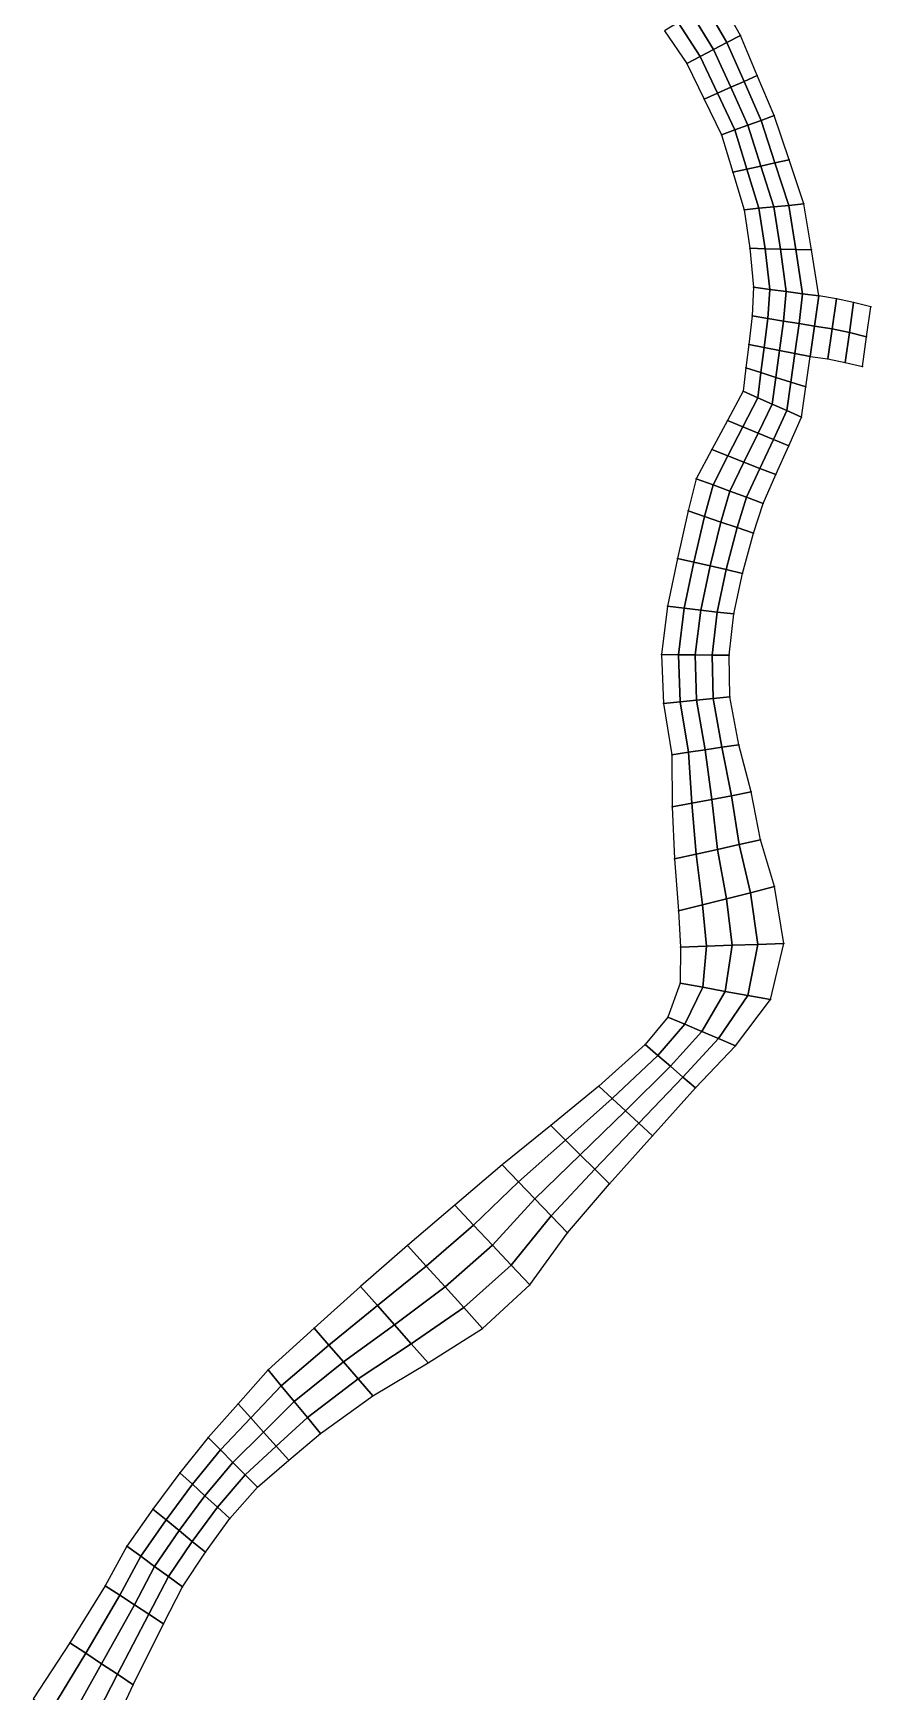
# Model space of a CAD drawing. Extents: x 380827 to 407438, y 6452886 to 6483357.
# Drawn here: x 401076 to 402043, y 6468115 to 6470031 of the extents above; entities that cross this region are included whole.
import ezdxf

# ---------------------------------------------------------------- set-up
doc = ezdxf.new("R2010")
doc.units = 0
for name, color, linetype in [('MESH_BOUND', 25, 'CONTINUOUS'), ('MESH_ELEMS', 18, 'CONTINUOUS'), ('MESH_NODES', 18, 'CONTINUOUS')]:
    doc.layers.add(name, color=color, linetype=linetype)

msp = doc.modelspace()

# ---------------------------------------------------------------- linework, layer by layer
at = {"layer": 'MESH_BOUND', "color": 25}
for points in [[(401892.686, 6470028.3, -1.331), (401868.101, 6470072.04, -1.217)], [(401804.884, 6470033.48, -1.128), (401830.855, 6469995.87, -1.129)], [(401912.22, 6469981.99, -1.472), (401892.686, 6470028.3, -1.331)], [(401830.855, 6469995.87, -1.129), (401850.924, 6469954.69, -1.152)], [(401931.756, 6469935.68, -1.533), (401912.22, 6469981.99, -1.472)], [(401850.924, 6469954.69, -1.152), (401870.997, 6469913.51, -1.159)], [(401948.932, 6469884.65, -1.551), (401931.756, 6469935.68, -1.533)], [(401870.997, 6469913.51, -1.159), (401883.965, 6469870.21, -1.143)], [(401965.923, 6469833.57, -1.56), (401948.932, 6469884.65, -1.551)], [(401883.965, 6469870.21, -1.143), (401896.936, 6469826.92, -1.095)], [(401896.936, 6469826.92, -1.095), (401903.537, 6469782.37, -1.017)], [(401974.697, 6469780.45, -1.577), (401965.923, 6469833.57, -1.56)], [(401903.537, 6469782.37, -1.017), (401907.882, 6469737.39, -0.909)], [(401983.469, 6469727.32, -1.403), (401974.697, 6469780.45, -1.577)], [(401907.882, 6469737.39, -0.909), (401906.475, 6469704.32, -0.808)], [(402003.65, 6469724.16, -0.777), (401983.469, 6469727.32, -1.403)], [(402023.567, 6469719.69, -0.549), (402003.65, 6469724.16, -0.777)], [(402043.4, 6469714.8, -0.517), (402023.567, 6469719.69, -0.549)], [(402038.5, 6469680.3, -0.517), (402043.4, 6469714.8, -0.517)], [(401906.475, 6469704.32, -0.808), (401902.433, 6469671.29, -0.787)], [(402033.6, 6469645.8, -0.517), (402038.5, 6469680.3, -0.517)], [(401902.433, 6469671.29, -0.787), (401899.127, 6469644.26, -0.853)], [(401968.328, 6469622.38, -1.896), (401973.375, 6469657.36, -1.6)], [(401973.375, 6469657.36, -1.6), (401993.692, 6469654.85, -0.845)], [(401993.692, 6469654.85, -0.845), (402013.69, 6469650.57, -0.562)], [(401899.127, 6469644.26, -0.853), (401895.821, 6469617.23, -0.907)], [(402013.69, 6469650.57, -0.562), (402033.6, 6469645.8, -0.517)], [(401895.821, 6469617.23, -0.907), (401877.825, 6469583.51, -0.883)], [(401963.282, 6469587.39, -1.833), (401968.328, 6469622.38, -1.896)], [(401877.825, 6469583.51, -0.883), (401859.824, 6469549.79, -0.846)], [(401948.562, 6469554.17, -1.774), (401963.282, 6469587.39, -1.833)], [(401859.824, 6469549.79, -0.846), (401841.824, 6469516.07, -0.907)], [(401933.84, 6469520.95, -1.72), (401948.562, 6469554.17, -1.774)], [(401919.118, 6469487.73, -1.626), (401933.84, 6469520.95, -1.72)], [(401841.824, 6469516.07, -0.907), (401832.454, 6469479.15, -1.087)], [(401908, 6469453.17, -1.496), (401919.118, 6469487.73, -1.626)], [(401832.454, 6469479.15, -1.087), (401820.12, 6469424.14, -1.326)], [(401895.264, 6469406.9, -1.365), (401908, 6469453.17, -1.496)], [(401820.12, 6469424.14, -1.326), (401808.597, 6469368.95, -1.538)], [(401885.126, 6469359.99, -1.266), (401895.264, 6469406.9, -1.365)], [(401808.597, 6469368.95, -1.538), (401801.459, 6469313.03, -1.695)], [(401879.812, 6469312.29, -1.166), (401885.126, 6469359.99, -1.266)], [(401801.459, 6469313.03, -1.695), (401803.9, 6469256.7, -1.818)], [(401880.5, 6469264.3, -1.006), (401879.812, 6469312.29, -1.166)], [(401803.9, 6469256.7, -1.818), (401813.352, 6469197.27, -1.843)], [(401890.851, 6469208.88, -0.828), (401880.5, 6469264.3, -1.006)], [(401813.352, 6469197.27, -1.843), (401813.81, 6469137.1, -1.686)], [(401905.343, 6469154.41, -0.739), (401890.851, 6469208.88, -0.828)], [(401915.945, 6469099.04, -0.757), (401905.343, 6469154.41, -0.739)], [(401813.81, 6469137.1, -1.686), (401816.691, 6469077, -1.45)], [(401932, 6469045, -0.824), (401915.945, 6469099.04, -0.757)], [(401816.691, 6469077, -1.45), (401821.3, 6469017, -1.34)], [(401942.818, 6468979.33, -0.915), (401932, 6469045, -0.824)], [(401821.3, 6469017, -1.34), (401823.676, 6468975.23, -1.477)], [(401823.676, 6468975.23, -1.477), (401823.276, 6468933.44, -1.818)], [(401927.382, 6468914.64, -1.044), (401942.818, 6468979.33, -0.915)], [(401823.276, 6468933.44, -1.818), (401809.023, 6468894.2, -2.158)], [(401887.122, 6468861.28, -1.186), (401927.382, 6468914.64, -1.044)], [(401809.023, 6468894.2, -2.158), (401782.793, 6468862.49, -2.323)], [(401782.793, 6468862.49, -2.323), (401729.068, 6468814.67, -2.256)], [(401840.814, 6468812.62, -1.213), (401887.122, 6468861.28, -1.186)], [(401729.068, 6468814.67, -2.256), (401673.592, 6468768.89, -1.94)], [(401791.086, 6468757.24, -1.111), (401840.814, 6468812.62, -1.213)], [(401673.592, 6468768.89, -1.94), (401617.684, 6468723.62, -1.485)], [(401741.386, 6468701.84, -1.041), (401791.086, 6468757.24, -1.111)], [(401617.684, 6468723.62, -1.485), (401562.807, 6468677.12, -1.108)], [(401693.094, 6468645.23, -1.06), (401741.386, 6468701.84, -1.041)], [(401562.807, 6468677.12, -1.108), (401508.156, 6468630.35, -0.951)], [(401649.675, 6468584.83, -1.107), (401693.094, 6468645.23, -1.06)], [(401508.156, 6468630.35, -0.951), (401453.993, 6468583.02, -0.99)], [(401453.993, 6468583.02, -0.99), (401400.537, 6468534.89, -1.129)], [(401594.866, 6468534.76, -1.164), (401649.675, 6468584.83, -1.107)], [(401400.537, 6468534.89, -1.129), (401347.078, 6468486.76, -1.322)], [(401532.118, 6468494.87, -1.222), (401594.866, 6468534.76, -1.164)], [(401347.078, 6468486.76, -1.322), (401312.443, 6468447.7, -1.536)], [(401468.13, 6468456.88, -1.242), (401532.118, 6468494.87, -1.222)], [(401312.443, 6468447.7, -1.536), (401277.81, 6468408.63, -1.698)], [(401407.732, 6468413.47, -1.203), (401468.13, 6468456.88, -1.242)], [(401277.81, 6468408.63, -1.698), (401245.144, 6468367.9, -1.764)], [(401371.223, 6468382.29, -1.149), (401407.732, 6468413.47, -1.203)], [(401334.714, 6468351.11, -1.127), (401371.223, 6468382.29, -1.149)], [(401245.144, 6468367.9, -1.764), (401214.156, 6468325.89, -1.78)], [(401303.1, 6468314.98, -1.121), (401334.714, 6468351.11, -1.127)], [(401214.156, 6468325.89, -1.78), (401183.954, 6468283.3, -1.816)], [(401274.764, 6468276.22, -1.09), (401303.1, 6468314.98, -1.121)], [(401183.954, 6468283.3, -1.816), (401158.9, 6468237.5, -1.8)], [(401248.143, 6468236.27, -1.031), (401274.764, 6468276.22, -1.09)], [(401158.9, 6468237.5, -1.8), (401118.108, 6468171.59, -1.603)], [(401226.412, 6468193.46, -1), (401248.143, 6468236.27, -1.031)], [(401191.316, 6468123.08, -1.027), (401226.412, 6468193.46, -1)], [(401118.108, 6468171.59, -1.603), (401075.768, 6468106.66, -1.268)], [(401157.981, 6468051.84, -1.049), (401191.316, 6468123.08, -1.027)]]:
    msp.add_polyline3d(points, dxfattribs=at)
at = {"layer": 'MESH_ELEMS', "color": 178}
for points in [[(401861.77, 6470012.09, -1.601), (401877.228, 6470020.19, -1.491), (401852.297, 6470062.4, -1.374), (401836.492, 6470052.76, -1.509)], [(401877.228, 6470020.19, -1.491), (401892.686, 6470028.3, -1.331), (401868.101, 6470072.04, -1.217), (401852.297, 6470062.4, -1.374)], [(401830.855, 6469995.87, -1.129), (401846.313, 6470003.98, -1.34), (401820.688, 6470043.12, -1.308), (401804.884, 6470033.48, -1.128)], [(401846.313, 6470003.98, -1.34), (401861.77, 6470012.09, -1.601), (401836.492, 6470052.76, -1.509), (401820.688, 6470043.12, -1.308)], [(401881.572, 6469968.34, -1.732), (401896.896, 6469975.17, -1.642), (401877.228, 6470020.19, -1.491), (401861.77, 6470012.09, -1.601)], [(401896.896, 6469975.17, -1.642), (401912.22, 6469981.99, -1.472), (401892.686, 6470028.3, -1.331), (401877.228, 6470020.19, -1.491)], [(401850.924, 6469954.69, -1.152), (401866.248, 6469961.51, -1.403), (401846.313, 6470003.98, -1.34), (401830.855, 6469995.87, -1.129)], [(401866.248, 6469961.51, -1.403), (401881.572, 6469968.34, -1.732), (401861.77, 6470012.09, -1.601), (401846.313, 6470003.98, -1.34)], [(401916.566, 6469930.14, -1.702), (401931.756, 6469935.68, -1.533), (401912.22, 6469981.99, -1.472), (401896.896, 6469975.17, -1.642)], [(401870.997, 6469913.51, -1.159), (401886.187, 6469919.05, -1.423), (401866.248, 6469961.51, -1.403), (401850.924, 6469954.69, -1.152)], [(401886.187, 6469919.05, -1.423), (401901.376, 6469924.59, -1.779), (401881.572, 6469968.34, -1.732), (401866.248, 6469961.51, -1.403)], [(401901.376, 6469924.59, -1.779), (401916.566, 6469930.14, -1.702), (401896.896, 6469975.17, -1.642), (401881.572, 6469968.34, -1.732)], [(401900.207, 6469873.82, -1.409), (401916.449, 6469877.43, -1.776), (401901.376, 6469924.59, -1.779), (401886.187, 6469919.05, -1.423)], [(401916.449, 6469877.43, -1.776), (401932.69, 6469881.04, -1.713), (401916.566, 6469930.14, -1.702), (401901.376, 6469924.59, -1.779)], [(401932.69, 6469881.04, -1.713), (401948.932, 6469884.65, -1.551), (401931.756, 6469935.68, -1.533), (401916.566, 6469930.14, -1.702)], [(401883.965, 6469870.21, -1.143), (401900.207, 6469873.82, -1.409), (401886.187, 6469919.05, -1.423), (401870.997, 6469913.51, -1.159)], [(401948.676, 6469831.91, -1.715), (401965.923, 6469833.57, -1.56), (401948.932, 6469884.65, -1.551), (401932.69, 6469881.04, -1.713)], [(401896.936, 6469826.92, -1.095), (401914.183, 6469828.58, -1.368), (401900.207, 6469873.82, -1.409), (401883.965, 6469870.21, -1.143)], [(401914.183, 6469828.58, -1.368), (401931.429, 6469830.24, -1.755), (401916.449, 6469877.43, -1.776), (401900.207, 6469873.82, -1.409)], [(401931.429, 6469830.24, -1.755), (401948.676, 6469831.91, -1.715), (401932.69, 6469881.04, -1.713), (401916.449, 6469877.43, -1.776)], [(401903.537, 6469782.37, -1.017), (401921.327, 6469781.89, -1.303), (401914.183, 6469828.58, -1.368), (401896.936, 6469826.92, -1.095)], [(401921.327, 6469781.89, -1.303), (401939.117, 6469781.41, -1.736), (401931.429, 6469830.24, -1.755), (401914.183, 6469828.58, -1.368)], [(401939.117, 6469781.41, -1.736), (401956.907, 6469780.93, -1.729), (401948.676, 6469831.91, -1.715), (401931.429, 6469830.24, -1.755)], [(401956.907, 6469780.93, -1.729), (401974.697, 6469780.45, -1.577), (401965.923, 6469833.57, -1.56), (401948.676, 6469831.91, -1.715)], [(401907.882, 6469737.39, -0.909), (401926.779, 6469734.87, -1.212), (401921.327, 6469781.89, -1.303), (401903.537, 6469782.37, -1.017)], [(401926.779, 6469734.87, -1.212), (401945.676, 6469732.35, -1.716), (401939.117, 6469781.41, -1.736), (401921.327, 6469781.89, -1.303)], [(401945.676, 6469732.35, -1.716), (401964.572, 6469729.84, -1.768), (401956.907, 6469780.93, -1.729), (401939.117, 6469781.41, -1.736)], [(401964.572, 6469729.84, -1.768), (401983.469, 6469727.32, -1.403), (401974.697, 6469780.45, -1.577), (401956.907, 6469780.93, -1.729)], [(401906.475, 6469704.32, -0.808), (401924.462, 6469701.33, -1.123), (401926.779, 6469734.87, -1.212), (401907.882, 6469737.39, -0.909)], [(401924.462, 6469701.33, -1.123), (401942.449, 6469698.33, -1.699), (401945.676, 6469732.35, -1.716), (401926.779, 6469734.87, -1.212)], [(401942.449, 6469698.33, -1.699), (401960.435, 6469695.34, -1.843), (401964.572, 6469729.84, -1.768), (401945.676, 6469732.35, -1.716)], [(401960.435, 6469695.34, -1.843), (401978.422, 6469692.34, -1.376), (401983.469, 6469727.32, -1.403), (401964.572, 6469729.84, -1.768)], [(401978.422, 6469692.34, -1.376), (401998.671, 6469689.5, -0.811), (402003.65, 6469724.16, -0.777), (401983.469, 6469727.32, -1.403)], [(402003.65, 6469724.16, -0.777), (401998.671, 6469689.5, -0.811), (402018.628, 6469685.13, -0.555), (402023.567, 6469719.69, -0.549)], [(402023.567, 6469719.69, -0.549), (402018.628, 6469685.13, -0.555), (402038.5, 6469680.3, -0.517), (402043.4, 6469714.8, -0.517)], [(401902.433, 6469671.29, -0.787), (401920.168, 6469667.81, -1.111), (401924.462, 6469701.33, -1.123), (401906.475, 6469704.32, -0.808)], [(401920.168, 6469667.81, -1.111), (401937.904, 6469664.33, -1.721), (401942.449, 6469698.33, -1.699), (401924.462, 6469701.33, -1.123)], [(401937.904, 6469664.33, -1.721), (401955.64, 6469660.84, -1.932), (401960.435, 6469695.34, -1.843), (401942.449, 6469698.33, -1.699)], [(401955.64, 6469660.84, -1.932), (401973.375, 6469657.36, -1.6), (401978.422, 6469692.34, -1.376), (401960.435, 6469695.34, -1.843)], [(401978.422, 6469692.34, -1.376), (401973.375, 6469657.36, -1.6), (401993.692, 6469654.85, -0.845), (401998.671, 6469689.5, -0.811)], [(401998.671, 6469689.5, -0.811), (401993.692, 6469654.85, -0.845), (402013.69, 6469650.57, -0.562), (402018.628, 6469685.13, -0.555)], [(402018.628, 6469685.13, -0.555), (402013.69, 6469650.57, -0.562), (402033.6, 6469645.8, -0.517), (402038.5, 6469680.3, -0.517)], [(401899.127, 6469644.26, -0.853), (401916.427, 6469638.79, -1.186), (401920.168, 6469667.81, -1.111), (401902.433, 6469671.29, -0.787)], [(401916.427, 6469638.79, -1.186), (401933.728, 6469633.32, -1.778), (401937.904, 6469664.33, -1.721), (401920.168, 6469667.81, -1.111)], [(401933.728, 6469633.32, -1.778), (401951.028, 6469627.85, -1.966), (401955.64, 6469660.84, -1.932), (401937.904, 6469664.33, -1.721)], [(401951.028, 6469627.85, -1.966), (401968.328, 6469622.38, -1.896), (401973.375, 6469657.36, -1.6), (401955.64, 6469660.84, -1.932)], [(401895.821, 6469617.23, -0.907), (401912.686, 6469609.77, -1.245), (401916.427, 6469638.79, -1.186), (401899.127, 6469644.26, -0.853)], [(401912.686, 6469609.77, -1.245), (401929.552, 6469602.31, -1.809), (401933.728, 6469633.32, -1.778), (401916.427, 6469638.79, -1.186)], [(401929.552, 6469602.31, -1.809), (401946.417, 6469594.85, -1.934), (401951.028, 6469627.85, -1.966), (401933.728, 6469633.32, -1.778)], [(401877.825, 6469583.51, -0.883), (401895.509, 6469576.17, -1.217), (401912.686, 6469609.77, -1.245), (401895.821, 6469617.23, -0.907)], [(401946.417, 6469594.85, -1.934), (401963.282, 6469587.39, -1.833), (401968.328, 6469622.38, -1.896), (401951.028, 6469627.85, -1.966)], [(401895.509, 6469576.17, -1.217), (401913.194, 6469568.84, -1.773), (401929.552, 6469602.31, -1.809), (401912.686, 6469609.77, -1.245)], [(401913.194, 6469568.84, -1.773), (401930.878, 6469561.5, -1.884), (401946.417, 6469594.85, -1.934), (401929.552, 6469602.31, -1.809)], [(401930.878, 6469561.5, -1.884), (401948.562, 6469554.17, -1.774), (401963.282, 6469587.39, -1.833), (401946.417, 6469594.85, -1.934)], [(401859.824, 6469549.79, -0.846), (401878.328, 6469542.58, -1.171), (401895.509, 6469576.17, -1.217), (401877.825, 6469583.51, -0.883)], [(401878.328, 6469542.58, -1.171), (401896.832, 6469535.37, -1.714), (401913.194, 6469568.84, -1.773), (401895.509, 6469576.17, -1.217)], [(401896.832, 6469535.37, -1.714), (401915.336, 6469528.16, -1.826), (401930.878, 6469561.5, -1.884), (401913.194, 6469568.84, -1.773)], [(401915.336, 6469528.16, -1.826), (401933.84, 6469520.95, -1.72), (401948.562, 6469554.17, -1.774), (401930.878, 6469561.5, -1.884)], [(401841.824, 6469516.07, -0.907), (401861.147, 6469508.99, -1.212), (401878.328, 6469542.58, -1.171), (401859.824, 6469549.79, -0.846)], [(401861.147, 6469508.99, -1.212), (401880.471, 6469501.9, -1.698), (401896.832, 6469535.37, -1.714), (401878.328, 6469542.58, -1.171)], [(401880.471, 6469501.9, -1.698), (401899.794, 6469494.81, -1.752), (401915.336, 6469528.16, -1.826), (401896.832, 6469535.37, -1.714)], [(401899.794, 6469494.81, -1.752), (401919.118, 6469487.73, -1.626), (401933.84, 6469520.95, -1.72), (401915.336, 6469528.16, -1.826)], [(401832.454, 6469479.15, -1.087), (401851.34, 6469472.66, -1.358), (401861.147, 6469508.99, -1.212), (401841.824, 6469516.07, -0.907)], [(401851.34, 6469472.66, -1.358), (401870.227, 6469466.16, -1.731), (401880.471, 6469501.9, -1.698), (401861.147, 6469508.99, -1.212)], [(401870.227, 6469466.16, -1.731), (401889.114, 6469459.67, -1.665), (401899.794, 6469494.81, -1.752), (401880.471, 6469501.9, -1.698)], [(401889.114, 6469459.67, -1.665), (401908, 6469453.17, -1.496), (401919.118, 6469487.73, -1.626), (401899.794, 6469494.81, -1.752)], [(401820.12, 6469424.14, -1.326), (401838.906, 6469419.83, -1.557), (401851.34, 6469472.66, -1.358), (401832.454, 6469479.15, -1.087)], [(401838.906, 6469419.83, -1.557), (401857.692, 6469415.52, -1.8), (401870.227, 6469466.16, -1.731), (401851.34, 6469472.66, -1.358)], [(401857.692, 6469415.52, -1.8), (401876.478, 6469411.21, -1.588), (401889.114, 6469459.67, -1.665), (401870.227, 6469466.16, -1.731)], [(401876.478, 6469411.21, -1.588), (401895.264, 6469406.9, -1.365), (401908, 6469453.17, -1.496), (401889.114, 6469459.67, -1.665)], [(401808.597, 6469368.95, -1.538), (401827.729, 6469366.71, -1.748), (401838.906, 6469419.83, -1.557), (401820.12, 6469424.14, -1.326)], [(401827.729, 6469366.71, -1.748), (401846.861, 6469364.47, -1.892), (401857.692, 6469415.52, -1.8), (401838.906, 6469419.83, -1.557)], [(401846.861, 6469364.47, -1.892), (401865.994, 6469362.23, -1.547), (401876.478, 6469411.21, -1.588), (401857.692, 6469415.52, -1.8)], [(401865.994, 6469362.23, -1.547), (401885.126, 6469359.99, -1.266), (401895.264, 6469406.9, -1.365), (401876.478, 6469411.21, -1.588)], [(401801.459, 6469313.03, -1.695), (401821.047, 6469312.84, -1.888), (401827.729, 6469366.71, -1.748), (401808.597, 6469368.95, -1.538)], [(401821.047, 6469312.84, -1.888), (401840.635, 6469312.66, -1.951), (401846.861, 6469364.47, -1.892), (401827.729, 6469366.71, -1.748)], [(401840.635, 6469312.66, -1.951), (401860.224, 6469312.47, -1.494), (401865.994, 6469362.23, -1.547), (401846.861, 6469364.47, -1.892)], [(401860.224, 6469312.47, -1.494), (401879.812, 6469312.29, -1.166), (401885.126, 6469359.99, -1.266), (401865.994, 6469362.23, -1.547)], [(401803.9, 6469256.7, -1.818), (401823.05, 6469258.6, -1.957), (401821.047, 6469312.84, -1.888), (401801.459, 6469313.03, -1.695)], [(401823.05, 6469258.6, -1.957), (401842.2, 6469260.5, -1.897), (401840.635, 6469312.66, -1.951), (401821.047, 6469312.84, -1.888)], [(401842.2, 6469260.5, -1.897), (401861.35, 6469262.4, -1.352), (401860.224, 6469312.47, -1.494), (401840.635, 6469312.66, -1.951)], [(401861.35, 6469262.4, -1.352), (401880.5, 6469264.3, -1.006), (401879.812, 6469312.29, -1.166), (401860.224, 6469312.47, -1.494)], [(401813.352, 6469197.27, -1.843), (401832.727, 6469200.18, -1.911), (401823.05, 6469258.6, -1.957), (401803.9, 6469256.7, -1.818)], [(401832.727, 6469200.18, -1.911), (401852.102, 6469203.08, -1.73), (401842.2, 6469260.5, -1.897), (401823.05, 6469258.6, -1.957)], [(401852.102, 6469203.08, -1.73), (401871.476, 6469205.98, -1.155), (401861.35, 6469262.4, -1.352), (401842.2, 6469260.5, -1.897)], [(401871.476, 6469205.98, -1.155), (401890.851, 6469208.88, -0.828), (401880.5, 6469264.3, -1.006), (401861.35, 6469262.4, -1.352)], [(401813.81, 6469137.1, -1.686), (401836.693, 6469141.43, -1.73), (401832.727, 6469200.18, -1.911), (401813.352, 6469197.27, -1.843)], [(401836.693, 6469141.43, -1.73), (401859.576, 6469145.75, -1.542), (401852.102, 6469203.08, -1.73), (401832.727, 6469200.18, -1.911)], [(401859.576, 6469145.75, -1.542), (401882.46, 6469150.08, -1.025), (401871.476, 6469205.98, -1.155), (401852.102, 6469203.08, -1.73)], [(401882.46, 6469150.08, -1.025), (401905.343, 6469154.41, -0.739), (401890.851, 6469208.88, -0.828), (401871.476, 6469205.98, -1.155)], [(401891.132, 6469093.53, -1.005), (401915.945, 6469099.04, -0.757), (401905.343, 6469154.41, -0.739), (401882.46, 6469150.08, -1.025)], [(401816.691, 6469077, -1.45), (401841.505, 6469082.51, -1.523), (401836.693, 6469141.43, -1.73), (401813.81, 6469137.1, -1.686)], [(401841.505, 6469082.51, -1.523), (401866.318, 6469088.02, -1.425), (401859.576, 6469145.75, -1.542), (401836.693, 6469141.43, -1.73)], [(401866.318, 6469088.02, -1.425), (401891.132, 6469093.53, -1.005), (401882.46, 6469150.08, -1.025), (401859.576, 6469145.75, -1.542)], [(401904.325, 6469038, -1.069), (401932, 6469045, -0.824), (401915.945, 6469099.04, -0.757), (401891.132, 6469093.53, -1.005)], [(401821.3, 6469017, -1.34), (401848.975, 6469024, -1.455), (401841.505, 6469082.51, -1.523), (401816.691, 6469077, -1.45)], [(401848.975, 6469024, -1.455), (401876.65, 6469031, -1.441), (401866.318, 6469088.02, -1.425), (401841.505, 6469082.51, -1.523)], [(401876.65, 6469031, -1.441), (401904.325, 6469038, -1.069), (401891.132, 6469093.53, -1.005), (401866.318, 6469088.02, -1.425)], [(401913.032, 6468978.3, -1.206), (401942.818, 6468979.33, -0.915), (401932, 6469045, -0.824), (401904.325, 6469038, -1.069)], [(401823.676, 6468975.23, -1.477), (401853.461, 6468976.26, -1.626), (401848.975, 6469024, -1.455), (401821.3, 6469017, -1.34)], [(401853.461, 6468976.26, -1.626), (401883.247, 6468977.28, -1.636), (401876.65, 6469031, -1.441), (401848.975, 6469024, -1.455)], [(401883.247, 6468977.28, -1.636), (401913.032, 6468978.3, -1.206), (401904.325, 6469038, -1.069), (401876.65, 6469031, -1.441)], [(401823.276, 6468933.44, -1.818), (401849.303, 6468928.74, -1.998), (401853.461, 6468976.26, -1.626), (401823.676, 6468975.23, -1.477)], [(401849.303, 6468928.74, -1.998), (401875.329, 6468924.04, -1.99), (401883.247, 6468977.28, -1.636), (401853.461, 6468976.26, -1.626)], [(401875.329, 6468924.04, -1.99), (401901.355, 6468919.34, -1.423), (401913.032, 6468978.3, -1.206), (401883.247, 6468977.28, -1.636)], [(401901.355, 6468919.34, -1.423), (401927.382, 6468914.64, -1.044), (401942.818, 6468979.33, -0.915), (401913.032, 6468978.3, -1.206)], [(401809.023, 6468894.2, -2.158), (401828.548, 6468885.97, -2.376), (401849.303, 6468928.74, -1.998), (401823.276, 6468933.44, -1.818)], [(401828.548, 6468885.97, -2.376), (401848.073, 6468877.74, -2.356), (401875.329, 6468924.04, -1.99), (401849.303, 6468928.74, -1.998)], [(401848.073, 6468877.74, -2.356), (401867.597, 6468869.51, -1.652), (401901.355, 6468919.34, -1.423), (401875.329, 6468924.04, -1.99)], [(401867.597, 6468869.51, -1.652), (401887.122, 6468861.28, -1.186), (401927.382, 6468914.64, -1.044), (401901.355, 6468919.34, -1.423)], [(401782.793, 6468862.49, -2.323), (401797.298, 6468850.02, -2.557), (401828.548, 6468885.97, -2.376), (401809.023, 6468894.2, -2.158)], [(401797.298, 6468850.02, -2.557), (401811.803, 6468837.56, -2.516), (401848.073, 6468877.74, -2.356), (401828.548, 6468885.97, -2.376)], [(401811.803, 6468837.56, -2.516), (401826.309, 6468825.09, -1.728), (401867.597, 6468869.51, -1.652), (401848.073, 6468877.74, -2.356)], [(401826.309, 6468825.09, -1.728), (401840.814, 6468812.62, -1.213), (401887.122, 6468861.28, -1.186), (401867.597, 6468869.51, -1.652)], [(401729.068, 6468814.67, -2.256), (401744.572, 6468800.31, -2.456), (401797.298, 6468850.02, -2.557), (401782.793, 6468862.49, -2.323)], [(401744.572, 6468800.31, -2.456), (401760.077, 6468785.96, -2.372), (401811.803, 6468837.56, -2.516), (401797.298, 6468850.02, -2.557)], [(401760.077, 6468785.96, -2.372), (401775.581, 6468771.6, -1.6), (401826.309, 6468825.09, -1.728), (401811.803, 6468837.56, -2.516)], [(401673.592, 6468768.89, -1.94), (401690.54, 6468752.12, -2.091), (401744.572, 6468800.31, -2.456), (401729.068, 6468814.67, -2.256)], [(401775.581, 6468771.6, -1.6), (401791.086, 6468757.24, -1.111), (401840.814, 6468812.62, -1.213), (401826.309, 6468825.09, -1.728)], [(401690.54, 6468752.12, -2.091), (401707.489, 6468735.36, -2.018), (401760.077, 6468785.96, -2.372), (401744.572, 6468800.31, -2.456)], [(401707.489, 6468735.36, -2.018), (401724.438, 6468718.6, -1.418), (401775.581, 6468771.6, -1.6), (401760.077, 6468785.96, -2.372)], [(401724.438, 6468718.6, -1.418), (401741.386, 6468701.84, -1.041), (401791.086, 6468757.24, -1.111), (401775.581, 6468771.6, -1.6)], [(401617.684, 6468723.62, -1.485), (401636.536, 6468704.03, -1.606), (401690.54, 6468752.12, -2.091), (401673.592, 6468768.89, -1.94)], [(401636.536, 6468704.03, -1.606), (401655.389, 6468684.43, -1.621), (401707.489, 6468735.36, -2.018), (401690.54, 6468752.12, -2.091)], [(401655.389, 6468684.43, -1.621), (401674.241, 6468664.83, -1.287), (401724.438, 6468718.6, -1.418), (401707.489, 6468735.36, -2.018)], [(401562.807, 6468677.12, -1.108), (401584.524, 6468654.05, -1.219), (401636.536, 6468704.03, -1.606), (401617.684, 6468723.62, -1.485)], [(401674.241, 6468664.83, -1.287), (401693.094, 6468645.23, -1.06), (401741.386, 6468701.84, -1.041), (401724.438, 6468718.6, -1.418)], [(401584.524, 6468654.05, -1.219), (401606.241, 6468630.98, -1.33), (401655.389, 6468684.43, -1.621), (401636.536, 6468704.03, -1.606)], [(401508.156, 6468630.35, -0.951), (401529.833, 6468606.45, -1.076), (401584.524, 6468654.05, -1.219), (401562.807, 6468677.12, -1.108)], [(401606.241, 6468630.98, -1.33), (401627.958, 6468607.9, -1.218), (401674.241, 6468664.83, -1.287), (401655.389, 6468684.43, -1.621)], [(401627.958, 6468607.9, -1.218), (401649.675, 6468584.83, -1.107), (401693.094, 6468645.23, -1.06), (401674.241, 6468664.83, -1.287)], [(401529.833, 6468606.45, -1.076), (401551.511, 6468582.55, -1.255), (401606.241, 6468630.98, -1.33), (401584.524, 6468654.05, -1.219)], [(401453.993, 6468583.02, -0.99), (401473.524, 6468560.98, -1.148), (401529.833, 6468606.45, -1.076), (401508.156, 6468630.35, -0.951)], [(401551.511, 6468582.55, -1.255), (401573.189, 6468558.66, -1.236), (401627.958, 6468607.9, -1.218), (401606.241, 6468630.98, -1.33)], [(401473.524, 6468560.98, -1.148), (401493.056, 6468538.94, -1.364), (401551.511, 6468582.55, -1.255), (401529.833, 6468606.45, -1.076)], [(401573.189, 6468558.66, -1.236), (401594.866, 6468534.76, -1.164), (401649.675, 6468584.83, -1.107), (401627.958, 6468607.9, -1.218)], [(401400.537, 6468534.89, -1.129), (401417.435, 6468515.39, -1.307), (401473.524, 6468560.98, -1.148), (401453.993, 6468583.02, -0.99)], [(401493.056, 6468538.94, -1.364), (401512.587, 6468516.91, -1.323), (401573.189, 6468558.66, -1.236), (401551.511, 6468582.55, -1.255)], [(401417.435, 6468515.39, -1.307), (401434.333, 6468495.89, -1.514), (401493.056, 6468538.94, -1.364), (401473.524, 6468560.98, -1.148)], [(401512.587, 6468516.91, -1.323), (401532.118, 6468494.87, -1.222), (401594.866, 6468534.76, -1.164), (401573.189, 6468558.66, -1.236)], [(401347.078, 6468486.76, -1.322), (401362.242, 6468468.44, -1.492), (401417.435, 6468515.39, -1.307), (401400.537, 6468534.89, -1.129)], [(401434.333, 6468495.89, -1.514), (401451.232, 6468476.38, -1.392), (401512.587, 6468516.91, -1.323), (401493.056, 6468538.94, -1.364)], [(401362.242, 6468468.44, -1.492), (401377.405, 6468450.12, -1.634), (401434.333, 6468495.89, -1.514), (401417.435, 6468515.39, -1.307)], [(401451.232, 6468476.38, -1.392), (401468.13, 6468456.88, -1.242), (401532.118, 6468494.87, -1.222), (401512.587, 6468516.91, -1.323)], [(401312.443, 6468447.7, -1.536), (401327.138, 6468431.34, -1.682), (401362.242, 6468468.44, -1.492), (401347.078, 6468486.76, -1.322)], [(401377.405, 6468450.12, -1.634), (401392.568, 6468431.79, -1.405), (401451.232, 6468476.38, -1.392), (401434.333, 6468495.89, -1.514)], [(401327.138, 6468431.34, -1.682), (401341.833, 6468414.99, -1.737), (401377.405, 6468450.12, -1.634), (401362.242, 6468468.44, -1.492)], [(401392.568, 6468431.79, -1.405), (401407.732, 6468413.47, -1.203), (401468.13, 6468456.88, -1.242), (401451.232, 6468476.38, -1.392)], [(401277.81, 6468408.63, -1.698), (401292.036, 6468394.25, -1.822), (401327.138, 6468431.34, -1.682), (401312.443, 6468447.7, -1.536)], [(401341.833, 6468414.99, -1.737), (401356.528, 6468398.64, -1.397), (401392.568, 6468431.79, -1.405), (401377.405, 6468450.12, -1.634)], [(401292.036, 6468394.25, -1.822), (401306.262, 6468379.87, -1.811), (401341.833, 6468414.99, -1.737), (401327.138, 6468431.34, -1.682)], [(401356.528, 6468398.64, -1.397), (401371.223, 6468382.29, -1.149), (401407.732, 6468413.47, -1.203), (401392.568, 6468431.79, -1.405)], [(401245.144, 6468367.9, -1.764), (401259.633, 6468354.67, -1.872), (401292.036, 6468394.25, -1.822), (401277.81, 6468408.63, -1.698)], [(401306.262, 6468379.87, -1.811), (401320.488, 6468365.49, -1.401), (401356.528, 6468398.64, -1.397), (401341.833, 6468414.99, -1.737)], [(401259.633, 6468354.67, -1.872), (401274.122, 6468341.44, -1.828), (401306.262, 6468379.87, -1.811), (401292.036, 6468394.25, -1.822)], [(401320.488, 6468365.49, -1.401), (401334.714, 6468351.11, -1.127), (401371.223, 6468382.29, -1.149), (401356.528, 6468398.64, -1.397)], [(401274.122, 6468341.44, -1.828), (401288.611, 6468328.21, -1.399), (401320.488, 6468365.49, -1.401), (401306.262, 6468379.87, -1.811)], [(401214.156, 6468325.89, -1.78), (401229.308, 6468313.47, -1.871), (401259.633, 6468354.67, -1.872), (401245.144, 6468367.9, -1.764)], [(401229.308, 6468313.47, -1.871), (401244.46, 6468301.06, -1.798), (401274.122, 6468341.44, -1.828), (401259.633, 6468354.67, -1.872)], [(401288.611, 6468328.21, -1.399), (401303.1, 6468314.98, -1.121), (401334.714, 6468351.11, -1.127), (401320.488, 6468365.49, -1.401)], [(401244.46, 6468301.06, -1.798), (401259.612, 6468288.64, -1.362), (401288.611, 6468328.21, -1.399), (401274.122, 6468341.44, -1.828)], [(401183.954, 6468283.3, -1.816), (401200.001, 6468271.55, -1.883), (401229.308, 6468313.47, -1.871), (401214.156, 6468325.89, -1.78)], [(401200.001, 6468271.55, -1.883), (401216.049, 6468259.79, -1.762), (401244.46, 6468301.06, -1.798), (401229.308, 6468313.47, -1.871)], [(401259.612, 6468288.64, -1.362), (401274.764, 6468276.22, -1.09), (401303.1, 6468314.98, -1.121), (401288.611, 6468328.21, -1.399)], [(401216.049, 6468259.79, -1.762), (401232.096, 6468248.03, -1.303), (401259.612, 6468288.64, -1.362), (401244.46, 6468301.06, -1.798)], [(401158.9, 6468237.5, -1.8), (401175.778, 6468226.49, -1.858), (401200.001, 6468271.55, -1.883), (401183.954, 6468283.3, -1.816)], [(401232.096, 6468248.03, -1.303), (401248.143, 6468236.27, -1.031), (401274.764, 6468276.22, -1.09), (401259.612, 6468288.64, -1.362)], [(401175.778, 6468226.49, -1.858), (401192.656, 6468215.48, -1.725), (401216.049, 6468259.79, -1.762), (401200.001, 6468271.55, -1.883)], [(401192.656, 6468215.48, -1.725), (401209.534, 6468204.47, -1.267), (401232.096, 6468248.03, -1.303), (401216.049, 6468259.79, -1.762)], [(401118.108, 6468171.59, -1.603), (401136.41, 6468159.46, -1.686), (401175.778, 6468226.49, -1.858), (401158.9, 6468237.5, -1.8)], [(401209.534, 6468204.47, -1.267), (401226.412, 6468193.46, -1), (401248.143, 6468236.27, -1.031), (401232.096, 6468248.03, -1.303)], [(401136.41, 6468159.46, -1.686), (401154.712, 6468147.33, -1.63), (401192.656, 6468215.48, -1.725), (401175.778, 6468226.49, -1.858)], [(401154.712, 6468147.33, -1.63), (401173.014, 6468135.2, -1.259), (401209.534, 6468204.47, -1.267), (401192.656, 6468215.48, -1.725)], [(401173.014, 6468135.2, -1.259), (401191.316, 6468123.08, -1.027), (401226.412, 6468193.46, -1), (401209.534, 6468204.47, -1.267)], [(401075.768, 6468106.66, -1.268), (401096.321, 6468092.96, -1.375), (401136.41, 6468159.46, -1.686), (401118.108, 6468171.59, -1.603)], [(401096.321, 6468092.96, -1.375), (401116.874, 6468079.25, -1.428), (401154.712, 6468147.33, -1.63), (401136.41, 6468159.46, -1.686)], [(401116.874, 6468079.25, -1.428), (401137.427, 6468065.55, -1.211), (401173.014, 6468135.2, -1.259), (401154.712, 6468147.33, -1.63)], [(401137.427, 6468065.55, -1.211), (401157.981, 6468051.84, -1.049), (401191.316, 6468123.08, -1.027), (401173.014, 6468135.2, -1.259)]]:
    msp.add_3dface(points, dxfattribs=at)
at = {"layer": 'MESH_NODES', "color": 18}
for p in [(401877.228, 6470020.19, -1.491), (401892.686, 6470028.3, -1.331), (401846.313, 6470003.98, -1.34), (401861.77, 6470012.09, -1.601), (401830.855, 6469995.87, -1.129), (401912.22, 6469981.99, -1.472), (401866.248, 6469961.51, -1.403), (401881.572, 6469968.34, -1.732), (401896.896, 6469975.17, -1.642), (401850.924, 6469954.69, -1.152), (401901.376, 6469924.59, -1.779), (401916.566, 6469930.14, -1.702), (401931.756, 6469935.68, -1.533), (401870.997, 6469913.51, -1.159), (401886.187, 6469919.05, -1.423), (401948.932, 6469884.65, -1.551), (401883.965, 6469870.21, -1.143), (401900.207, 6469873.82, -1.409), (401916.449, 6469877.43, -1.776), (401932.69, 6469881.04, -1.713), (401896.936, 6469826.92, -1.095), (401914.183, 6469828.58, -1.368), (401931.429, 6469830.24, -1.755), (401948.676, 6469831.91, -1.715), (401965.923, 6469833.57, -1.56), (401903.537, 6469782.37, -1.017), (401921.327, 6469781.89, -1.303), (401939.117, 6469781.41, -1.736), (401956.907, 6469780.93, -1.729), (401974.697, 6469780.45, -1.577), (401907.882, 6469737.39, -0.909), (401926.779, 6469734.87, -1.212), (401945.676, 6469732.35, -1.716), (401964.572, 6469729.84, -1.768), (401983.469, 6469727.32, -1.403), (402003.65, 6469724.16, -0.777), (402023.567, 6469719.69, -0.549), (402043.4, 6469714.8, -0.517), (401906.475, 6469704.32, -0.808), (401924.462, 6469701.33, -1.123), (401942.449, 6469698.33, -1.699), (401960.435, 6469695.34, -1.843), (401978.422, 6469692.34, -1.376), (401998.671, 6469689.5, -0.811), (402018.628, 6469685.13, -0.555), (402038.5, 6469680.3, -0.517), (401902.433, 6469671.29, -0.787), (401920.168, 6469667.81, -1.111), (401937.904, 6469664.33, -1.721), (401955.64, 6469660.84, -1.932), (401973.375, 6469657.36, -1.6), (401993.692, 6469654.85, -0.845), (401899.127, 6469644.26, -0.853), (401916.427, 6469638.79, -1.186), (401933.728, 6469633.32, -1.778), (402013.69, 6469650.57, -0.562), (402033.6, 6469645.8, -0.517), (401895.821, 6469617.23, -0.907), (401951.028, 6469627.85, -1.966), (401968.328, 6469622.38, -1.896), (401912.686, 6469609.77, -1.245), (401929.552, 6469602.31, -1.809), (401946.417, 6469594.85, -1.934), (401877.825, 6469583.51, -0.883), (401895.509, 6469576.17, -1.217), (401963.282, 6469587.39, -1.833), (401913.194, 6469568.84, -1.773), (401930.878, 6469561.5, -1.884), (401859.824, 6469549.79, -0.846), (401878.328, 6469542.58, -1.171), (401948.562, 6469554.17, -1.774), (401896.832, 6469535.37, -1.714), (401915.336, 6469528.16, -1.826), (401933.84, 6469520.95, -1.72), (401841.824, 6469516.07, -0.907), (401861.147, 6469508.99, -1.212), (401880.471, 6469501.9, -1.698), (401899.794, 6469494.81, -1.752), (401919.118, 6469487.73, -1.626), (401832.454, 6469479.15, -1.087), (401851.34, 6469472.66, -1.358), (401870.227, 6469466.16, -1.731), (401889.114, 6469459.67, -1.665), (401908, 6469453.17, -1.496), (401820.12, 6469424.14, -1.326), (401838.906, 6469419.83, -1.557), (401857.692, 6469415.52, -1.8), (401876.478, 6469411.21, -1.588), (401895.264, 6469406.9, -1.365), (401808.597, 6469368.95, -1.538), (401827.729, 6469366.71, -1.748), (401846.861, 6469364.47, -1.892), (401865.994, 6469362.23, -1.547), (401885.126, 6469359.99, -1.266), (401801.459, 6469313.03, -1.695), (401821.047, 6469312.84, -1.888), (401840.635, 6469312.66, -1.951), (401860.224, 6469312.47, -1.494), (401879.812, 6469312.29, -1.166), (401803.9, 6469256.7, -1.818), (401823.05, 6469258.6, -1.957), (401842.2, 6469260.5, -1.897), (401861.35, 6469262.4, -1.352), (401880.5, 6469264.3, -1.006), (401813.352, 6469197.27, -1.843), (401832.727, 6469200.18, -1.911), (401852.102, 6469203.08, -1.73), (401871.476, 6469205.98, -1.155), (401890.851, 6469208.88, -0.828), (401905.343, 6469154.41, -0.739), (401813.81, 6469137.1, -1.686), (401836.693, 6469141.43, -1.73), (401859.576, 6469145.75, -1.542), (401882.46, 6469150.08, -1.025), (401915.945, 6469099.04, -0.757), (401841.505, 6469082.51, -1.523), (401866.318, 6469088.02, -1.425), (401891.132, 6469093.53, -1.005), (401816.691, 6469077, -1.45), (401932, 6469045, -0.824), (401848.975, 6469024, -1.455), (401876.65, 6469031, -1.441), (401904.325, 6469038, -1.069), (401821.3, 6469017, -1.34), (401823.676, 6468975.23, -1.477), (401853.461, 6468976.26, -1.626), (401883.247, 6468977.28, -1.636), (401913.032, 6468978.3, -1.206), (401942.818, 6468979.33, -0.915), (401823.276, 6468933.44, -1.818), (401849.303, 6468928.74, -1.998), (401875.329, 6468924.04, -1.99), (401901.355, 6468919.34, -1.423), (401927.382, 6468914.64, -1.044), (401809.023, 6468894.2, -2.158), (401828.548, 6468885.97, -2.376), (401848.073, 6468877.74, -2.356), (401867.597, 6468869.51, -1.652), (401782.793, 6468862.49, -2.323), (401797.298, 6468850.02, -2.557), (401887.122, 6468861.28, -1.186), (401811.803, 6468837.56, -2.516), (401729.068, 6468814.67, -2.256), (401826.309, 6468825.09, -1.728), (401840.814, 6468812.62, -1.213), (401744.572, 6468800.31, -2.456), (401760.077, 6468785.96, -2.372), (401775.581, 6468771.6, -1.6), (401673.592, 6468768.89, -1.94), (401690.54, 6468752.12, -2.091), (401791.086, 6468757.24, -1.111), (401707.489, 6468735.36, -2.018), (401617.684, 6468723.62, -1.485), (401724.438, 6468718.6, -1.418), (401636.536, 6468704.03, -1.606), (401741.386, 6468701.84, -1.041), (401562.807, 6468677.12, -1.108), (401655.389, 6468684.43, -1.621), (401674.241, 6468664.83, -1.287), (401584.524, 6468654.05, -1.219), (401693.094, 6468645.23, -1.06), (401508.156, 6468630.35, -0.951), (401606.241, 6468630.98, -1.33), (401529.833, 6468606.45, -1.076), (401627.958, 6468607.9, -1.218), (401453.993, 6468583.02, -0.99), (401551.511, 6468582.55, -1.255), (401649.675, 6468584.83, -1.107), (401473.524, 6468560.98, -1.148), (401573.189, 6468558.66, -1.236), (401400.537, 6468534.89, -1.129), (401493.056, 6468538.94, -1.364), (401594.866, 6468534.76, -1.164), (401417.435, 6468515.39, -1.307), (401512.587, 6468516.91, -1.323), (401347.078, 6468486.76, -1.322), (401434.333, 6468495.89, -1.514), (401532.118, 6468494.87, -1.222), (401362.242, 6468468.44, -1.492), (401451.232, 6468476.38, -1.392), (401312.443, 6468447.7, -1.536), (401377.405, 6468450.12, -1.634), (401468.13, 6468456.88, -1.242), (401327.138, 6468431.34, -1.682), (401392.568, 6468431.79, -1.405), (401277.81, 6468408.63, -1.698), (401341.833, 6468414.99, -1.737), (401407.732, 6468413.47, -1.203), (401292.036, 6468394.25, -1.822), (401356.528, 6468398.64, -1.397), (401306.262, 6468379.87, -1.811), (401371.223, 6468382.29, -1.149), (401245.144, 6468367.9, -1.764), (401259.633, 6468354.67, -1.872), (401320.488, 6468365.49, -1.401), (401334.714, 6468351.11, -1.127), (401274.122, 6468341.44, -1.828), (401214.156, 6468325.89, -1.78), (401229.308, 6468313.47, -1.871), (401288.611, 6468328.21, -1.399), (401303.1, 6468314.98, -1.121), (401244.46, 6468301.06, -1.798), (401183.954, 6468283.3, -1.816), (401259.612, 6468288.64, -1.362), (401274.764, 6468276.22, -1.09), (401200.001, 6468271.55, -1.883), (401216.049, 6468259.79, -1.762), (401158.9, 6468237.5, -1.8), (401232.096, 6468248.03, -1.303), (401248.143, 6468236.27, -1.031), (401175.778, 6468226.49, -1.858), (401192.656, 6468215.48, -1.725), (401209.534, 6468204.47, -1.267), (401226.412, 6468193.46, -1), (401118.108, 6468171.59, -1.603), (401136.41, 6468159.46, -1.686), (401154.712, 6468147.33, -1.63), (401173.014, 6468135.2, -1.259), (401191.316, 6468123.08, -1.027)]:
    msp.add_point(p, dxfattribs=at)

doc.saveas('drawing.dxf')
